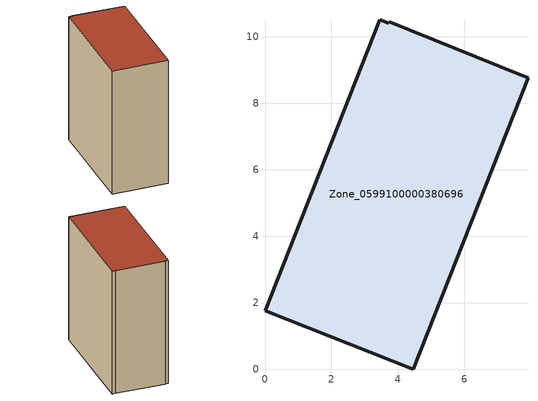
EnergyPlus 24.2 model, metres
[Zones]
Zone_0599100000380696
 floor ground (C_G): 3.44,10.51 3.71,10.41 3.74,10.46 7.67,8.87 7.91,8.77 4.46,0 0,1.75 z3.88
 wall outside (C_F): 4.46,0 7.91,8.77 7.67,8.87 3.74,10.46 3.71,10.41 3.44,10.51 0,1.75 4.46,0 z3.88:15.1
 roof outside (C_R): 3.71,10.41 3.44,10.51 0,1.75 4.46,0 7.91,8.77 7.67,8.87 3.74,10.46 z15.1
[BUILDING]
Pand.0599100000380696: North Axis=0; Terrain=City; Loads Convergence Tolerance Value=0.04; Temperature Convergence Tolerance Value=0.4; Solar Distribution=FullExterior; Maximum Number of Warmup Days=25; Minimum Number of Warmup Days=1
[Site:Location]
Rotterdam.The.Hague.AP_ZH_NLD Design_Conditions: Latitude=51.96; Longitude=4.45; Time Zone=1; Elevation=-4.5
[SITE:GROUNDTEMPERATURE:BUILDINGSURFACE]
18, 18, 18, 18, 18, 18, 18, 18, 18, 18, 18, 18
[MATERIAL] Thermal Absorptance=0.9; Solar Absorptance=0.7; Visible Absorptance=0.7
Name | Roughness | Thickness | Conductivity | Density | Specific Heat
G.TI.1992-2005 | MediumSmooth | 0.15 | 0.06 | 540 | 1210
F.TI.1992-2005 | Rough | 0.3 | 0.12 | 1920 | 840
R.TI.1992-2005 | MediumRough | 0.2 | 0.08 | 1500 | 1000
[CONSTRUCTION]
C_G: G.TI.1992-2005
C_F: F.TI.1992-2005
C_R: R.TI.1992-2005
[ZONE]
Zone_0599100000380696: Type=1; Multiplier=1; Ceiling Height=Autocalculate; Volume=Autocalculate; Floor Area=autocalculate; Part of Total Floor Area=Yes
[ZONEINFILTRATION:DESIGNFLOWRATE]
Infil_Zone_0599100000380696: Zone or ZoneList or Space or SpaceList=Zone_0599100000380696; Schedule=AlwaysOn; Design Flow Rate Calculation Method=Flow/Area; Flow Rate per Floor Area=0.0015; Constant Term Coefficient=1; Temperature Term Coefficient=0; Velocity Term Coefficient=0; Velocity Squared Term Coefficient=0
[HVACTEMPLATE:ZONE:IDEALLOADSAIRSYSTEM]
Zone_0599100000380696: Maximum Heating Supply Air Temperature=50; Minimum Cooling Supply Air Temperature=13; Maximum Heating Supply Air Humidity Ratio=0.0156; Minimum Cooling Supply Air Humidity Ratio=0.0077; Heating Limit=NoLimit; Cooling Limit=NoLimit; Dehumidification Control Type=ConstantSensibleHeatRatio; Cooling Sensible Heat Ratio=0.7; Dehumidification Setpoint=60; Humidification Control Type=None; Humidification Setpoint=30; Outdoor Air Method=None; Outdoor Air Flow Rate per Person=0.00944; Outdoor Air Flow Rate per Zone Floor Area=0; Outdoor Air Flow Rate per Zone=0; Demand Controlled Ventilation Type=None; Outdoor Air Economizer Type=NoEconomizer; Heat Recovery Type=None; Sensible Heat Recovery Effectiveness=0.7; Latent Heat Recovery Effectiveness=0.65
[ZONECONTROL:THERMOSTAT]
ThermostatControl_Zone_0599100000380696: Zone or ZoneList=Zone_0599100000380696; Control Type Schedule=DualSetpointControlType; Control 1=Thermostat_Zone_0599100000380696; Temperature Difference Between Cutout And Setpoint=0
[THERMOSTATSETPOINT:DUALSETPOINT]
Thermostat_Zone_0599100000380696: Heating Setpoint Temperature Schedule=HeatingSetpoint_Zone_0599100000380696; Cooling Setpoint Temperature Schedule=CoolingSetpoint_Zone_0599100000380696
[SCHEDULE:COMPACT]
HeatingSetpoint_Zone_0599100000380696: Through: 12/31, For: AllDays, Until: 24:00, 21
CoolingSetpoint_Zone_0599100000380696: Through: 12/31, For: AllDays, Until: 24:00, 24
DualSetpointControlType: Through: 12/31, For: AllDays, Until: 24:00, 4
AlwaysOn: Through: 12/31, For: AllDays, Until: 24:00, 1
